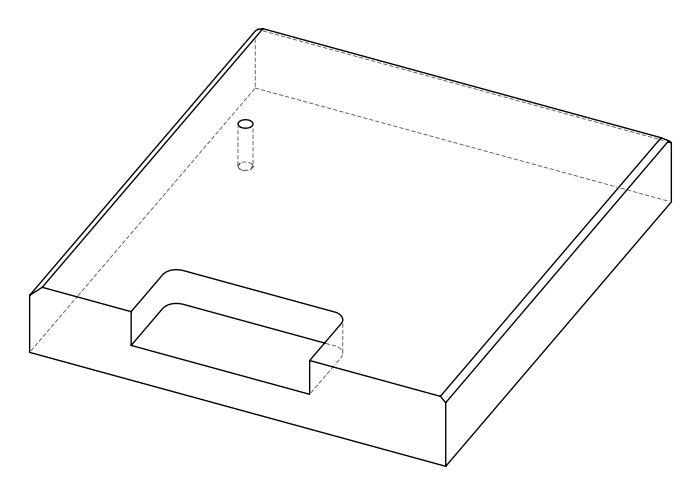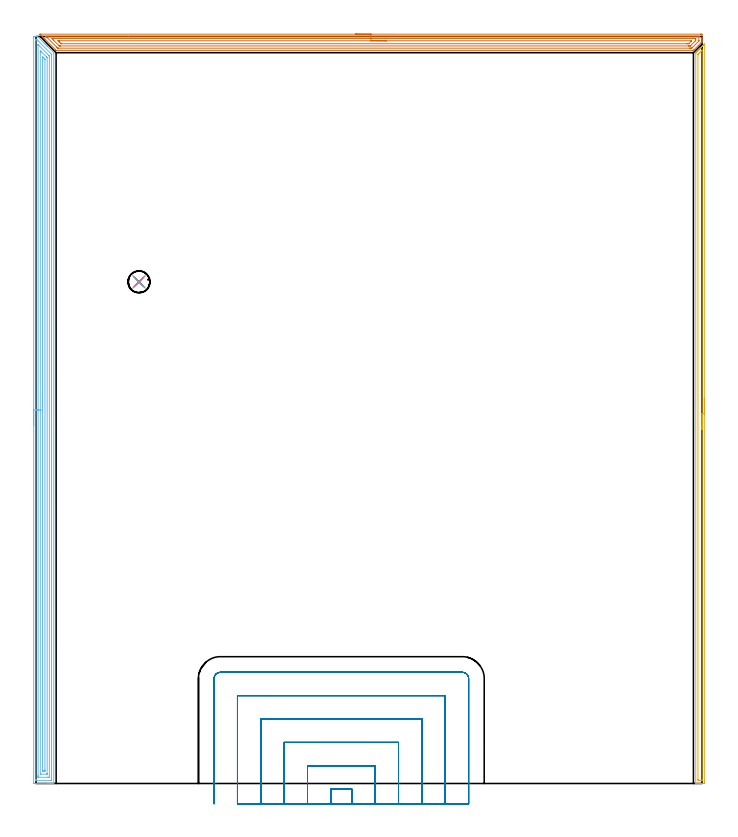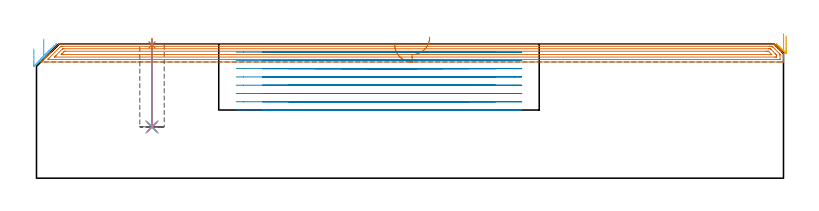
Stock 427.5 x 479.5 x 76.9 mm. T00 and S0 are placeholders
(PLAN: 8 operations, 5 tool changes, 73.5 min)
(1 SPOT_DRILL | STEP1POCKET | NXT0321_9005460120000 | 0.03 min | 6 mm3)
(2 DRILL_BLIND_HOLE_INTO_CENTER | STEP1POCKET | NXT0301_055 | 0.2 min | 2552 mm3)
(3 DRILL_TO_ENLARGE_BLIND_HOLE | STEP1POCKET | UGT0301_374 | 0.2 min | 3735 mm3)
(4 BORE_BLIND_HOLE | STEP1POCKET | UGT0332_064 | 0.2 min | 1009 mm3)
(5 AREA_MILL | FG_CHAMFER_SURFACE | UGT0205_001 | 7.75 min | 7223 mm3)
(6 AREA_MILL_1 | FG_CHAMFER_SURFACE_1 | UGT0205_001 | 19.26 min | 39901 mm3)
(7 AREA_MILL_2 | FG_CHAMFER_SURFACE_2 | UGT0205_001 | 13.63 min | 22507 mm3)
(8 MILL_SLOT | SLOT_PARTIAL_RECTANGULAR | UGT0201_094 | Follow Part, ap 5, ae 75% | 32.22 min | 562591 mm3)
(TOOL NXT0321_9005460120000 | NC Spot Drill, 142deg, 12mm, Carbide, Uncoated | D12 PA142 FL30 Z2)
(TOOL NXT0301_055 | Carbide Drill 8.4mm [860.1-0840-042A1-MM 2214] | D8.4 PA140 FL61 Z2)
(TOOL UGT0301_374 | Twist Drill Flat Bottom 13 mm | D13 PA180 FL101 Z2)
(TOOL UGT0332_064 | 14 mm Boring Bar Slip Fit | D14)
(TOOL UGT0205_001 | Chamfer Mill 20 x 3 x 45 deg. | D20 FL50 Z2)
(TOOL UGT0201_094 | End mill 20 mm | D20 FL38 Z4)
(OP 1 SPOT_DRILL)
G17 G21 G94 G90
T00 M6
G54
G17 G0 G90 X66.1 Y322. S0 M3
G43 Z86.9 H0
G94 G81 G98 Z76.297 F250. R79.9
G80
M5
M2
(OP 2 DRILL_BLIND_HOLE_INTO_CENTER)
G17 G21 G94 G90
T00 M6
G54
G17 G0 G90 X66.1 Y322. S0 M3
G43 Z86.9 H1
G94 G81 G98 Z29.3 F250. R78.9
G80
M5
M2
(OP 3 DRILL_TO_ENLARGE_BLIND_HOLE)
G17 G21 G94 G90
T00 M6
G54
G17 G0 G90 X66.1 Y322. S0 M3
G43 Z86.9 H0
G94 G73 G98 Z29.3 F250. Q11.9 R78.9
G80
M5
M2
(OP 4 BORE_BLIND_HOLE)
G17 G21 G94 G90
T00 M6
G54
G17 G0 G90 X66.1 Y322. S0 M3
G43 Z86.9 H0
G94 G85 G98 Z29.3 F250. R78.9
G80
M5
M2
(OP 5 AREA_MILL)
G17 G21 G94 G90
T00 M6
G54
G17 G0 G90 X429. Y247.3 S1061 M3
G43 Z86.9 H0
Z81.4
G94 G1 Y247.262 Z80.528 F250.
Y247.148 Z79.664
Y246.959 Z78.812
Y246.697 Z77.98
Y246.363 Z77.174
Y245.96 Z76.4
Y245.492 Z75.664
Y244.961 Z74.972
Y244.371 Z74.329
Y243.728 Z73.74
Y243.036 Z73.208
Y242.3 Z72.74
Y241.526 Z72.337
Y240.72 Z72.003
Y239.888 Z71.741
Y239.037 Z71.552
Y238.172 Z71.438
Y237.3 Z71.4
Y0.973
X428.999 Y0.615 Z71.401
X428.994 Y0.086 Z71.403
X428.991 Y0.008 Z71.405
X428.468 Y0. Z71.928
X426.694 Z73.701
X426.141 Z74.255
X425.806 Z74.59
X425.254 Z75.142
X424.919 Z75.476
X424.249 Z76.15
X423.902 Z76.498
X423.533 Z76.858
X423.503 Y0.009 Z76.888
X423.5 Y0.169 Z76.9
Y468.626
X423.507 Y469.101 Z76.893
X423.542 Y469.142 Z76.857
X424.032 Y469.634 Z76.364
X424.362 Y469.962 Z76.037
X424.593 Y470.194 Z75.806
X424.811 Y470.412 Z75.587
X424.919 Y470.521 Z75.477
X425.363 Y470.963 Z75.037
X425.806 Y471.408 Z74.59
X426.3 Y471.901 Z74.099
X426.694 Y472.295 Z73.702
X427.137 Y472.738 Z73.262
X427.581 Y473.183 Z72.815
X427.789 Y473.389 Z72.61
X427.842 Y473.442 Z72.558
X428.468 Y474.07 Z71.928
X428.711 Y474.312 Z71.688
X428.912 Y474.512 Z71.487
X428.982 Y474.58 Z71.416
X428.995 Y474.583 Z71.404
X428.999 Y474.58 Z71.399
X429. Y237.3 Z71.4
X427.586 Z72.814
Y2.402
X427.581 Y2.01 Z72.819
X427.091 Y2.001 Z73.309
X425.806 Y2. Z74.594
X425.317 Y2.001 Z75.083
X424.919 Y2.01 Z75.481
X424.914 Y2.402 Z75.486
Y2.407
Y467.733
X424.919 Y468.057 Z75.481
X425.198 Y468.345 Z75.202
X425.476 Y468.626 Z74.924
X426.087 Y469.237 Z74.313
X427.262 Y470.412 Z73.138
X427.424 Y470.57 Z72.976
X427.581 Y470.719 Z72.819
X427.586 Y470.412 Z72.814
Y237.3
Y236.429 Z72.852
Y235.564 Z72.966
Y234.712 Z73.155
Y233.88 Z73.417
Y233.074 Z73.751
Y232.3 Z74.154
Y231.564 Z74.623
Y230.872 Z75.154
Y230.229 Z75.743
Y229.64 Z76.386
Y229.109 Z77.078
Y228.64 Z77.814
Y228.237 Z78.588
Y227.903 Z79.394
Y227.641 Z80.226
Y227.452 Z81.078
Y227.338 Z81.943
Y227.3 Z82.814
G0 Z86.9
M5
M2
(OP 6 AREA_MILL_1)
G17 G21 G94 G90
T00 M6
G54
G17 G0 G90 X-1.5 Y229.75 S1061 M3
G43 Z86.9 H0
Z74.
G94 G1 Y229.788 Z73.128 F250.
Y229.902 Z72.264
Y230.091 Z71.412
Y230.353 Z70.58
Y230.687 Z69.774
Y231.09 Z69.
Y231.559 Z68.264
Y232.09 Z67.572
Y232.679 Z66.929
Y233.322 Z66.34
Y234.014 Z65.808
Y234.75 Z65.34
Y235.524 Z64.937
Y236.33 Z64.603
Y237.162 Z64.341
Y238.014 Z64.152
Y238.879 Z64.038
Y239.75 Z64.
Y478.874
X-1.499 Y479.149 Z64.001
X-1.493 Y479.49 Z64.004
X-1.491 Y479.496 Z64.006
X-1.163 Y479.5 Z64.333
X-0.639 Z64.857
X-0.29 Z65.205
X0.496 Z65.994
X0.584 Z66.082
X0.978 Y479.499 Z66.476
X1.005 Y479.493 Z66.504
X1.052 Y479.448 Z66.551
X1.457 Y479.045 Z66.954
X5.202 Y475.298 Z70.701
X5.387 Y475.115 Z70.883
X5.893 Y474.607 Z71.393
X6.097 Y474.404 Z71.595
X6.26 Y474.243 Z71.755
X6.416 Y474.086 Z71.913
X6.544 Y473.957 Z72.042
X6.697 Y473.806 Z72.192
X6.842 Y473.659 Z72.34
X6.991 Y473.51 Z72.488
X7.133 Y473.369 Z72.629
X7.269 Y473.232 Z72.767
X7.438 Y473.064 Z72.935
X11.217 Y469.283 Z76.717
X11.373 Y469.126 Z76.869
X11.402 Y469.088 Z76.897
X11.4 Y469.043 Z76.9
Y0.179
X11.397 Y0.01 Z76.888
X11.267 Y0.003 Z76.76
X11.13 Y0. Z76.629
X10.889 Z76.389
X10.19 Z75.684
X8.967 Z74.463
X8.443 Z73.937
X7.832 Z73.327
X-1.163 Z64.335
X-1.429 Y0.004 Z64.069
X-1.492 Y0.01 Z64.005
X-1.499 Y0.076 Z63.999
X-1.5 Y0.626 Z64.
Y239.75
X-0.086 Z65.414
X-0.085 Y477.086 Z65.415
X-0.083 Y477.429 Z65.417
X-0.081 Y477.47 Z65.419
X-0.08 Y477.485 Z65.42
X-0.062 Y477.49 Z65.438
X0.045 Y477.495 Z65.545
X0.18 Y477.499 Z65.68
X0.381 Y477.497 Z65.881
X0.482 Y477.494 Z65.982
X0.531 Y477.49 Z66.031
X0.584 Y477.456 Z66.084
X0.962 Y477.086 Z66.462
X1.457 Y476.593 Z66.957
X1.858 Y476.192 Z67.358
X9.316 Y468.733 Z74.816
X9.896 Y468.147 Z75.396
X9.979 Y468.056 Z75.479
X9.981 Y467.975 Z75.481
X9.984 Y467.804 Z75.484
X9.985 Y467.462 Z75.485
X9.986 Y467.253 Z75.486
X9.985 Y2.414 Z75.485
X9.983 Y2.071 Z75.483
X9.981 Y2.03 Z75.481
X9.98 Y2.015 Z75.48
X9.962 Y2.01 Z75.462
X9.855 Y2.005 Z75.355
X9.72 Y2.001 Z75.22
X0.114 Z65.614
X-0.039 Y2.004 Z65.461
X-0.071 Y2.008 Z65.429
X-0.079 Y2.011 Z65.421
X-0.082 Y2.022 Z65.418
X-0.084 Y2.058 Z65.416
X-0.086 Y2.205 Z65.414
Y2.414
Y239.75
X1.328 Z66.828
X1.329 Y473.773 Z66.829
X1.331 Y474.036 Z66.831
X1.334 Y474.211 Z66.834
X1.336 Y474.257 Z66.836
X1.341 Y474.253 Z66.841
X1.368 Y474.23 Z66.868
X1.457 Y474.143 Z66.957
X8.348 Y467.253 Z73.848
X8.443 Y467.156 Z73.943
X8.538 Y467.055 Z74.038
X8.559 Y467.031 Z74.059
X8.564 Y466.928 Z74.064
X8.568 Y466.753 Z74.068
X8.571 Y466.49 Z74.071
Y466.359
Y4.964
X8.57 Y4.202 Z74.07
X8.568 Y4.073 Z74.068
X8.565 Y4.029 Z74.065
X8.561 Y4.01 Z74.061
X8.541 Y4.008 Z74.041
X8.443 Y4.004 Z73.943
X7.767 Y4. Z73.267
X7.57 Z73.07
X1.653 Z67.153
X1.457 Y4.003 Z66.957
X1.391 Y4.006 Z66.891
X1.344 Y4.009 Z66.844
X1.335 Y4.071 Z66.835
X1.332 Y4.202 Z66.832
X1.33 Y4.332 Z66.83
X1.328 Y5.096 Z66.828
Y239.75
X2.743 Z68.243
Y469.041
X2.744 Y469.512 Z68.244
X2.746 Y469.935 Z68.246
X2.75 Y470.399 Z68.25
X3.203 Y469.948 Z68.703
X6.792 Y466.359 Z72.292
X6.892 Y466.257 Z72.392
X7.106 Y466.035 Z72.606
X7.151 Y465.985 Z72.651
X7.153 Y465.975 Z72.653
X7.156 Y465.946 Z72.656
X7.157 Y465.888 Z72.657
Y6.255
X7.155 Y6.129 Z72.655
X7.151 Y6.046 Z72.651
X7.148 Y6.01 Z72.648
X7.127 Y6.009 Z72.627
X6.686 Y6. Z72.186
X3.193 Z68.693
X2.776 Y6.008 Z68.276
X2.754 Y6.01 Z68.254
X2.749 Y6.022 Z68.249
X2.746 Y6.056 Z68.246
X2.743 Y6.101 Z68.243
Y6.145
Y239.75
X4.157 Z69.657
Y466.277
X4.158 Y466.359 Z69.658
X4.162 Y466.479 Z69.662
X4.164 Y466.522 Z69.664
X4.188 Y466.503 Z69.688
X4.226 Y466.471 Z69.726
X4.342 Y466.359 Z69.842
X4.95 Y465.752 Z70.45
X5.236 Y465.465 Z70.736
X5.535 Y465.159 Z71.035
X5.736 Y464.953 Z71.236
X5.739 Y464.856 Z71.239
X5.742 Y464.654 Z71.242
X5.743 Y8.671 Z71.243
X5.741 Y8.265 Z71.241
X5.738 Y8.063 Z71.238
X5.736 Y8.02 Z71.236
X5.699 Y8.01 Z71.199
X5.602 Y8.004 Z71.102
X4.95 Y8.001 Z70.45
X4.732 Y8. Z70.232
X4.235 Y8.004 Z69.735
X4.178 Y8.007 Z69.678
X4.164 Y8.01 Z69.664
X4.162 Y8.023 Z69.662
X4.159 Y8.065 Z69.659
X4.158 Y8.24 Z69.658
X4.157 Y239.75 Z69.657
Y240.622 Z69.695
Y241.487 Z69.809
Y242.338 Z69.998
Y243.17 Z70.26
Y243.976 Z70.594
Y244.75 Z70.997
Y245.486 Z71.465
Y246.178 Z71.996
Y246.821 Z72.586
Y247.411 Z73.229
Y247.942 Z73.921
Y248.41 Z74.657
Y248.813 Z75.431
Y249.147 Z76.237
Y249.409 Z77.069
Y249.598 Z77.92
Y249.712 Z78.785
Y249.75 Z79.657
G0 Z86.9
M5
M2
(OP 7 AREA_MILL_2)
G17 G21 G94 G90
T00 M6
G54
G17 G0 G90 X205. Y481. S1061 M3
G43 Z86.9 H0
Z76.5
G94 G1 X205.038 Z75.628 F250.
X205.152 Z74.764
X205.341 Z73.912
X205.603 Z73.08
X205.937 Z72.274
X206.34 Z71.5
X206.808 Z70.764
X207.34 Z70.072
X207.929 Z69.429
X208.572 Z68.84
X209.264 Z68.308
X210. Z67.84
X210.774 Z67.437
X211.58 Z67.103
X212.412 Z66.841
X213.264 Z66.652
X214.128 Z66.538
X215. Z66.5
X426.486
X426.873 Y480.999 Z66.501
X427.257 Y480.996 Z66.502
X427.49 Y480.992 Z66.504
X427.5 Y480.62 Z66.876
Y478.867 Z68.627
Y478.343 Z69.153
Y477.991 Z69.505
Y477.467 Z70.029
Y477.114 Z70.38
X427.499 Y476.238 Z71.26
X427.498 Y476.109 Z71.389
X427.469 Y476.069 Z71.43
X426.779 Y475.377 Z72.12
X425.085 Y473.685 Z73.814
X422.403 Y471.003 Z76.497
X422.026 Y470.629 Z76.871
X422. Y470.607 Z76.893
X421.509 Y470.6 Z76.9
X12.96
X12.906 Y470.605 Z76.891
X12.868 Y470.634 Z76.863
X12.556 Y470.944 Z76.556
X12.514 Y470.986 Z76.514
X5.945 Y477.553 Z69.943
X5.809 Y477.69 Z69.808
X5.649 Y477.85 Z69.647
X5.507 Y477.991 Z69.505
X5.362 Y478.137 Z69.361
X5.219 Y478.28 Z69.218
X5.069 Y478.429 Z69.066
X4.915 Y478.584 Z68.914
X4.789 Y478.71 Z68.788
X4.63 Y478.867 Z68.628
X4.468 Y479.031 Z68.467
X4.36 Y479.139 Z68.359
X2.508 Y480.992 Z66.507
X2.521 Y480.994 Z66.505
X2.68 Y480.998 Z66.502
X3.008 Y481. Z66.5
X215.
Y479.586 Z67.914
X425.085 Y479.585 Z67.915
X425.248 Y479.584 Z67.916
X425.443 Y479.58 Z67.92
X425.484 Y479.579 Z67.921
X425.49 Y479.554 Z67.946
X425.494 Y479.52 Z67.98
X425.499 Y479.338 Z68.162
Y477.114 Z70.386
X425.496 Y476.711 Z70.789
X425.49 Y476.591 Z70.909
X425.479 Y476.541 Z70.959
X425.137 Y476.187 Z71.313
X421.509 Y472.559 Z74.941
X421.151 Y472.208 Z75.292
X420.971 Y472.032 Z75.468
X420.615 Y472.021 Z75.479
X420.451 Y472.017 Z75.483
X419.721 Y472.014 Z75.486
X419.56
X14.587
X14.221 Y472.016 Z75.484
X14.038 Y472.019 Z75.481
X13.951 Y472.021 Z75.479
X13.855 Y472.106 Z75.394
X13.218 Y472.733 Z74.767
X7.083 Y478.867 Z68.633
X6.703 Y479.249 Z68.251
X6.442 Y479.517 Z67.983
X6.389 Y479.572 Z67.928
X6.472 Y479.579 Z67.921
X6.703 Y479.583 Z67.917
X6.865 Y479.585 Z67.915
X59.448 Y479.586 Z67.914
X215.
Y478.172 Z69.328
X422.403 Y478.171 Z69.329
X423.114 Y478.17 Z69.33
X423.297 Y478.168 Z69.332
X423.472 Y478.165 Z69.335
X423.49 Y477.991 Z69.509
X423.496 Y477.796 Z69.704
X423.492 Y477.114 Z70.386
X423.49 Y477.017 Z70.483
X423.452 Y476.963 Z70.537
X423.297 Y476.8 Z70.7
X423.015 Y476.515 Z70.985
X422.739 Y476.238 Z71.262
X420.36 Y473.859 Z73.641
X420.109 Y473.609 Z73.891
X419.98 Y473.482 Z74.018
X419.941 Y473.447 Z74.053
X419.925 Y473.436 Z74.064
X419.9 Y473.434 Z74.066
X419.721 Y473.431 Z74.069
X419.012 Y473.429 Z74.071
X418.827 Y473.428 Z74.072
X15.643 Y473.429 Z74.071
X15.458 Y473.43 Z74.07
X15.09 Y473.434 Z74.066
X14.988 Y473.435 Z74.065
X14.954 Y473.457 Z74.043
X14.899 Y473.507 Z73.993
X14.791 Y473.609 Z73.891
X11.173 Y477.226 Z70.274
X10.412 Y477.991 Z69.509
X10.279 Y478.131 Z69.369
X10.262 Y478.165 Z69.335
X11.173 Y478.171 Z69.329
X215. Y478.172 Z69.328
Y476.757 Z70.743
X420.615
X420.707 Y476.756 Z70.744
X420.764 Y476.753 Z70.747
X420.789 Y476.75 Z70.75
X420.765 Y476.72 Z70.78
X420.715 Y476.665 Z70.835
X420.681 Y476.63 Z70.87
X419.123 Y475.072 Z72.428
X419.024 Y474.975 Z72.525
X418.942 Y474.897 Z72.603
X418.888 Y474.85 Z72.65
X418.827 Y474.848 Z72.652
X418.462 Y474.844 Z72.656
X417.933 Y474.843 Z72.657
X417.569
X16.537
X16.171 Y474.844 Z72.656
X16.041 Y474.847 Z72.653
X16.012 Y474.849 Z72.651
X15.921 Y474.934 Z72.566
X15.806 Y475.044 Z72.456
X15.643 Y475.206 Z72.294
X15.487 Y475.362 Z72.138
X14.749 Y476.1 Z71.4
X14.611 Y476.238 Z71.262
X14.479 Y476.372 Z71.128
X14.234 Y476.625 Z70.875
X14.114 Y476.752 Z70.748
X14.144 Y476.754 Z70.746
X14.22 Y476.756 Z70.744
X14.749 Y476.757 Z70.743
X15.113
X215.
X215.872 Z70.781
X216.736 Z70.895
X217.588 Z71.083
X218.42 Z71.346
X219.226 Z71.68
X220. Z72.082
X220.736 Z72.551
X221.428 Z73.082
X222.071 Z73.672
X222.66 Z74.315
X223.192 Z75.007
X223.66 Z75.743
X224.063 Z76.517
X224.397 Z77.322
X224.659 Z78.154
X224.848 Z79.006
X224.962 Z79.871
X225. Z80.743
G0 Z86.9
M5
M2
(OP 8 MILL_SLOT)
G17 G21 G94 G90
T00 M6
G54
G17 G0 G90 X202.7 Y-13. S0 M3
G43 Z86.9 H0
Z72.162
G94 G1 Y-10. F250.
Y-3.6 F500.
X189.3
Y-10.
Y-13. F250.
X217.7
Y-10.
Y11.4 F500.
X174.3
Y-10.
Y-13. F250.
X232.7
Y-10.
Y26.4 F500.
X159.3
Y-10.
Y-13. F250.
X247.7
Y-10.
Y41.4 F500.
X144.3
Y-10.
Y-13. F250.
X262.7
Y-10.
Y56.4 F500.
X129.3
Y-10.
Y-13. F250.
X277.7
Y-10.
Y67.3 F500.
G3 X273.6 Y71.4 R4.1
G1 X118.4
G3 X114.3 Y67.3 R4.1
G1 Y-10.
Y-13. F250.
G0 X202.7 Z67.425
G1 Y-10.
Y-3.6 F500.
X189.3
Y-10.
Y-13. F250.
X217.7
Y-10.
Y11.4 F500.
X174.3
Y-10.
Y-13. F250.
X232.7
Y-10.
Y26.4 F500.
X159.3
Y-10.
Y-13. F250.
X247.7
Y-10.
Y41.4 F500.
X144.3
Y-10.
Y-13. F250.
X262.7
Y-10.
Y56.4 F500.
X129.3
Y-10.
Y-13. F250.
X277.7
Y-10.
Y67.3 F500.
G3 X273.6 Y71.4 R4.1
G1 X118.4
G3 X114.3 Y67.3 R4.1
G1 Y-10.
Y-13. F250.
G0 X202.7 Z62.687
G1 Y-10.
Y-3.6 F500.
X189.3
Y-10.
Y-13. F250.
X217.7
Y-10.
Y11.4 F500.
X174.3
Y-10.
Y-13. F250.
X232.7
Y-10.
Y26.4 F500.
X159.3
Y-10.
Y-13. F250.
X247.7
Y-10.
Y41.4 F500.
X144.3
Y-10.
Y-13. F250.
X262.7
Y-10.
Y56.4 F500.
X129.3
Y-10.
Y-13. F250.
X277.7
Y-10.
Y67.3 F500.
G3 X273.6 Y71.4 R4.1
G1 X118.4
G3 X114.3 Y67.3 R4.1
G1 Y-10.
Y-13. F250.
G0 X202.7 Z57.95
G1 Y-10.
Y-3.6 F500.
X189.3
Y-10.
Y-13. F250.
X217.7
Y-10.
Y11.4 F500.
X174.3
Y-10.
Y-13. F250.
X232.7
Y-10.
Y26.4 F500.
X159.3
Y-10.
Y-13. F250.
X247.7
Y-10.
Y41.4 F500.
X144.3
Y-10.
Y-13. F250.
X262.7
Y-10.
Y56.4 F500.
X129.3
Y-10.
Y-13. F250.
X277.7
Y-10.
Y67.3 F500.
G3 X273.6 Y71.4 R4.1
G1 X118.4
G3 X114.3 Y67.3 R4.1
G1 Y-10.
Y-13. F250.
G0 X202.7 Z53.212
G1 Y-10.
Y-3.6 F500.
X189.3
Y-10.
Y-13. F250.
X217.7
Y-10.
Y11.4 F500.
X174.3
Y-10.
Y-13. F250.
X232.7
Y-10.
Y26.4 F500.
X159.3
Y-10.
Y-13. F250.
X247.7
Y-10.
Y41.4 F500.
X144.3
Y-10.
Y-13. F250.
X262.7
Y-10.
Y56.4 F500.
X129.3
Y-10.
Y-13. F250.
X277.7
Y-10.
Y67.3 F500.
G3 X273.6 Y71.4 R4.1
G1 X118.4
G3 X114.3 Y67.3 R4.1
G1 Y-10.
Y-13. F250.
G0 X202.7 Z48.475
G1 Y-10.
Y-3.6 F500.
X189.3
Y-10.
Y-13. F250.
X217.7
Y-10.
Y11.4 F500.
X174.3
Y-10.
Y-13. F250.
X232.7
Y-10.
Y26.4 F500.
X159.3
Y-10.
Y-13. F250.
X247.7
Y-10.
Y41.4 F500.
X144.3
Y-10.
Y-13. F250.
X262.7
Y-10.
Y56.4 F500.
X129.3
Y-10.
Y-13. F250.
X277.7
Y-10.
Y67.3 F500.
G3 X273.6 Y71.4 R4.1
G1 X118.4
G3 X114.3 Y67.3 R4.1
G1 Y-10.
Y-13. F250.
G0 X202.7 Z43.737
G1 Y-10.
Y-3.6 F500.
X189.3
Y-10.
Y-13. F250.
X217.7
Y-10.
Y11.4 F500.
X174.3
Y-10.
Y-13. F250.
X232.7
Y-10.
Y26.4 F500.
X159.3
Y-10.
Y-13. F250.
X247.7
Y-10.
Y41.4 F500.
X144.3
Y-10.
Y-13. F250.
X262.7
Y-10.
Y56.4 F500.
X129.3
Y-10.
Y-13. F250.
X277.7
Y-10.
Y67.3 F500.
G3 X273.6 Y71.4 R4.1
G1 X118.4
G3 X114.3 Y67.3 R4.1
G1 Y-10.
Y-13. F250.
G0 X202.7 Z39.
G1 Y-10.
Y-3.6 F500.
X189.3
Y-10.
Y-13. F250.
X217.7
Y-10.
Y11.4 F500.
X174.3
Y-10.
Y-13. F250.
X232.7
Y-10.
Y26.4 F500.
X159.3
Y-10.
Y-13. F250.
X247.7
Y-10.
Y41.4 F500.
X144.3
Y-10.
Y-13. F250.
X262.7
Y-10.
Y56.4 F500.
X129.3
Y-10.
Y-13. F250.
X277.7
Y-10.
Y67.3 F500.
G3 X273.6 Y71.4 R4.1
G1 X118.4
G3 X114.3 Y67.3 R4.1
G1 Y-10.
Y-13. F250.
G0 Z86.9
M5
M2
